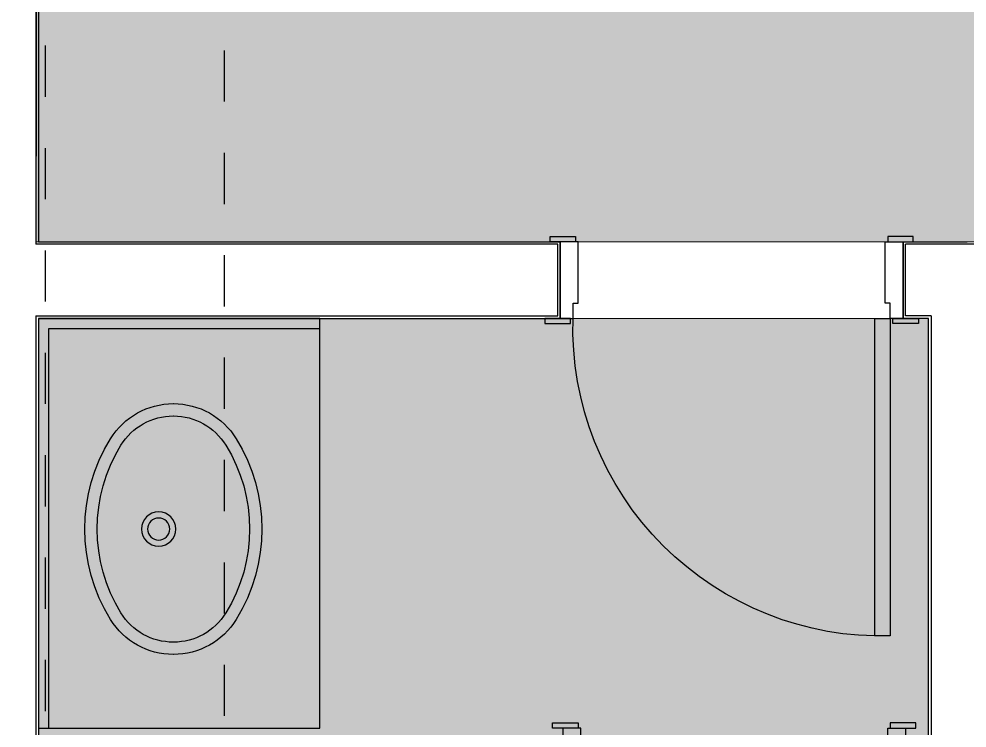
# Model space of a CAD drawing. Header units: metres. Extents: x -154 to 570, y -18 to 184.
# Drawn here: x -8.691 to -6.838, y 5.136 to 6.521 of the extents above; entities that cross this region are included whole.
import ezdxf
from ezdxf.xclip import XClip

# ---------------------------------------------------------------- set-up
doc = ezdxf.new("R2010")
doc.units = ezdxf.units.M
doc.header["$XCLIPFRAME"] = 0
for name, pattern in [('PUC TORRE B$0$DASHEDX2', [1.5, 1, -0.5]), ('PUC$0$DASHEDX2', [1.5, 1, -0.5]), ('PUC$0$HIDDEN2', [0.1875, 0.125, -0.0625])]:
    doc.linetypes.add(name, pattern=pattern)
for name, color, linetype in [('ARQ-AUX', 7, 'Continuous'), ('PUC TORRE B$0$1', 232, 'PUC TORRE B$0$DASHEDX2'), ('PUC$0$ARQ-ALV ACAB', 4, 'Continuous'), ('PUC$0$ARQ-ALV OSSO', 5, 'Continuous'), ('PUC$0$ARQ-CAX @ 1', 1, 'Continuous'), ('PUC$0$ARQ-HID', 7, 'Continuous'), ('PUC$0$ARQ-PRJ', 7, 'PUC$0$DASHEDX2')]:
    doc.layers.add(name, color=color, linetype=linetype)
doc.layers.add('PUC$0$ARQ-FORRO', color=9, linetype='Continuous', lineweight=5)

# ---------------------------------------------------------------- blocks, each defined once
blk = doc.blocks.new('*U1677')
blk.add_lwpolyline([(0.4, -0.55), (-0.4, -0.55), (-0.4, 0), (0.4, 0)], close=True)
at = {"ltscale": 0.005}
for radius in [0.0336, 0.0216]:
    blk.add_circle((0.0113, -0.2351), radius, dxfattribs=at)
at = {"linetype": 'PUC$0$HIDDEN2', "ltscale": 100}
for centre, radius, start, end in [((0.0113, -0.4273), 0.3363, 58.3318, 121.6682), ((-0.0896, -0.2637), 0.1441, 121.6682, 180), ((0.1121, -0.2637), 0.1441, 0, 58.3318), ((-0.0896, -0.2641), 0.1441, 180, 238.3318), ((0.0113, -0.1006), 0.3363, 238.3318, 301.6682)]:
    blk.add_arc(centre, radius, start, end, dxfattribs=at)
at = {"ltscale": 0.005}
for centre, radius, start, end in [((0.0113, -0.4273), 0.3123, 58.3318, 121.6682), ((-0.0896, -0.2637), 0.1201, 121.6682, 180)]:
    blk.add_arc(centre, radius, start, end, dxfattribs=at)
at = {"linetype": 'Continuous'}
for centre, radius, start, end in [((0.1121, -0.2637), 0.1201, 0, 58.3318), ((0.1121, -0.2641), 0.1201, 301.6682, 0), ((0.0113, -0.1006), 0.3123, 238.3318, 301.6682)]:
    blk.add_arc(centre, radius, start, end, dxfattribs=at)
for centre, radius, start, end in [((-0.0896, -0.2641), 0.1201, 180, 238.3318), ((0.1121, -0.2641), 0.1441, 301.6682, 0)]:
    blk.add_arc(centre, radius, start, end)
blk = doc.blocks.new('*U1673')
for points in [[(-0.045, 0.01), (0.005, 0.01), (0.005, 0), (-0.045, 0)], [(0.665, 0.01), (0.615, 0.01), (0.615, 0), (0.665, 0)], [(-0.055, -0.16), (-0.005, -0.16), (-0.005, -0.15), (-0.055, -0.15)], [(0, -0.15), (0, -0.77), (0.03, -0.77), (0.03, -0.15)], [(0.675, -0.16), (0.625, -0.16), (0.625, -0.15), (0.675, -0.15)]]:
    blk.add_lwpolyline(points, close=True)
for points in [[(-0.04, -0.15), (0, -0.15), (0, -0.12), (0.01, -0.12), (0.01, 0), (-0.025, 0), (-0.025, -0.15)], [(0.66, -0.15), (0.62, -0.15), (0.62, -0.12), (0.61, -0.12), (0.61, 0), (0.645, 0), (0.645, -0.15)]]:
    blk.add_lwpolyline(points)
at = {"layer": 'PUC$0$ARQ-PRJ'}
blk.add_arc((0.0179, -0.1679), 0.6024, 268.2986, 1.7014, dxfattribs=at)
blk = doc.blocks.new('*U1674')
for points in [[(-0.045, -0.05), (0.005, -0.05), (0.005, -0.06), (-0.045, -0.06)], [(0.665, -0.05), (0.615, -0.05), (0.615, -0.06), (0.665, -0.06)], [(-0.055, -0.16), (-0.005, -0.16), (-0.005, -0.15), (-0.055, -0.15)], [(0, -0.15), (0, -0.77), (0.03, -0.77), (0.03, -0.15)], [(0.675, -0.16), (0.625, -0.16), (0.625, -0.15), (0.675, -0.15)]]:
    blk.add_lwpolyline(points, close=True)
for points in [[(-0.04, -0.15), (0, -0.15), (0, -0.12), (0.01, -0.12), (0.01, -0.06), (-0.025, -0.06), (-0.025, -0.15)], [(0.66, -0.15), (0.62, -0.15), (0.62, -0.12), (0.61, -0.12), (0.61, -0.06), (0.645, -0.06), (0.645, -0.15)]]:
    blk.add_lwpolyline(points)
at = {"layer": 'PUC$0$ARQ-PRJ'}
blk.add_arc((0.0179, -0.1679), 0.6024, 268.2986, 1.7014, dxfattribs=at)
blk = doc.blocks.new('PUC$0$forro area comum')
at = {"layer": 'PUC$0$ARQ-FORRO'}
h = blk.add_hatch(color=256, dxfattribs=at)
h.dxf.hatch_style = 1
h.paths.add_polyline_path([(-8.6575, 6.0862), (-8.6534, 8.4249), (-7.1734, 8.4249), (-7.1734, 7.5362), (-5.015, 7.5362), (-5.0192, 6.0862)])
h = blk.add_hatch(color=256, dxfattribs=at)
h.dxf.hatch_style = 1
h.paths.add_polyline_path([(-6.9134, 5.9362), (-8.6534, 5.9362), (-8.6534, 4.1049), (-6.9134, 4.1049)])
at = {"layer": 'PUC$0$ARQ-FORRO', "elevation": 0}
for points in [[(-8.6575, 6.0862), (-8.6534, 8.4249), (-7.1734, 8.4249), (-7.1734, 7.5362), (-5.015, 7.5362), (-5.0192, 6.0862)], [(-6.9134, 5.9362), (-8.6534, 5.9362), (-8.6534, 4.1049), (-6.9134, 4.1049)]]:
    blk.add_lwpolyline(points, close=True, dxfattribs=at)
blk = doc.blocks.new('PUC')
at = {"layer": 'PUC$0$ARQ-ALV ACAB'}
for p, q in [((-7.6334, 5.9362, 0), (-7.6334, 6.0862, 0)), ((-8.6534, 5.9362, 0), (-7.6334, 5.9362, 0))]:
    blk.add_line(p, q, dxfattribs=at)
at = {"layer": 'PUC$0$ARQ-ALV ACAB', "elevation": 0}
for points in [[(-10.0051, 8.5949), (-8.1184, 8.5949), (-8.1184, 8.4249), (-8.6534, 8.4249), (-8.6533, 6.0862), (-7.6334, 6.0862)], [(-8.6534, 5.9362), (-8.6534, 4.1049), (-6.9134, 4.1049), (-6.9134, 5.9362), (-6.9634, 5.9362), (-6.9634, 6.0862), (-6.8384, 6.0862)]]:
    blk.add_lwpolyline(points, dxfattribs=at)
at = {"layer": 'PUC$0$ARQ-ALV OSSO'}
for p, q in [((-7.6384, 6.0812, 0), (-8.6584, 6.0812, 0)), ((-7.6384, 5.9412, 0), (-7.6384, 6.0812, 0)), ((-8.6584, 5.9412, 0), (-7.6384, 5.9412, 0))]:
    blk.add_line(p, q, dxfattribs=at)
at = {"layer": 'PUC$0$ARQ-ALV OSSO', "elevation": 0}
for points in [[(-8.6584, 8.4299), (-8.6583, 6.0812)], [(-6.7684, 4.0999), (-6.7684, 5.9412), (-6.7184, 5.9412), (-6.7184, 6.0812), (-6.9584, 6.0812)], [(-8.6583, 5.9412), (-8.6583, 4.0999)], [(-6.9084, 5.9412), (-6.9083, 4.0999)]]:
    blk.add_lwpolyline(points, dxfattribs=at)
at = {"layer": 'PUC$0$ARQ-ALV OSSO', "extrusion": (8.65313e-07, 4.32089e-06, 1), "elevation": 0}
blk.add_lwpolyline([(-6.9084, 5.9412), (-6.9584, 5.9412), (-6.9584, 6.0812)], dxfattribs=at)
at = {"layer": 'PUC$0$ARQ-HID', "elevation": 0}
blk.add_lwpolyline([(-8.1034, 5.9162), (-8.6334, 5.9162), (-8.6334, 5.1362)], dxfattribs=at)
at = {"layer": 'PUC$0$ARQ-CAX @ 1', "xscale": -1}
for name, p in [('*U1673', (-6.9884, 6.0862, 0)), ('*U1674', (-6.9834, 5.1962, 0))]:
    blk.add_blockref(name, p, dxfattribs=at)
at = {"layer": 'PUC$0$ARQ-FORRO'}
blk.add_blockref('PUC$0$forro area comum', (0, 0), dxfattribs=at)
at = {"layer": 'PUC$0$ARQ-HID', "extrusion": (-4.32089e-06, 8.65313e-07, 1), "xscale": -1, "rotation": 90.0000000001713}
blk.add_blockref('*U1677', (-8.6534, 5.5362, 0), dxfattribs=at)
blk = doc.blocks.new('PUC TORRE B$0$est-lo-07-6sb-r00')
at = {"layer": 'PUC TORRE B$0$1'}
blk.add_line((-863.988871, 706.92606), (-863.988871, 475.98646), dxfattribs=at)
blk.add_lwpolyline([(-828.988871, 475.98646), (-828.988871, 725.426703)], dxfattribs=at)
blk = doc.blocks.new('PUC TORRE B')
at = {"linetype": 'Continuous', "xscale": 0.01, "yscale": 0.01, "zscale": 0.01}
blk.add_blockref('PUC TORRE B$0$est-lo-07-6sb-r00', (0, 0), dxfattribs=at)
blk.add_blockref('PUC', (0, 0))

msp = doc.modelspace()

# ---------------------------------------------------------------- block references
at = {"layer": 'ARQ-AUX'}
ref = msp.add_blockref('PUC TORRE B', (0, 0), dxfattribs=at)
XClip(ref).set_block_clipping_path([(-22.1257387469, -3.8879528525), (38.8233554118, 13.297728756)])

doc.saveas('drawing.dxf')
